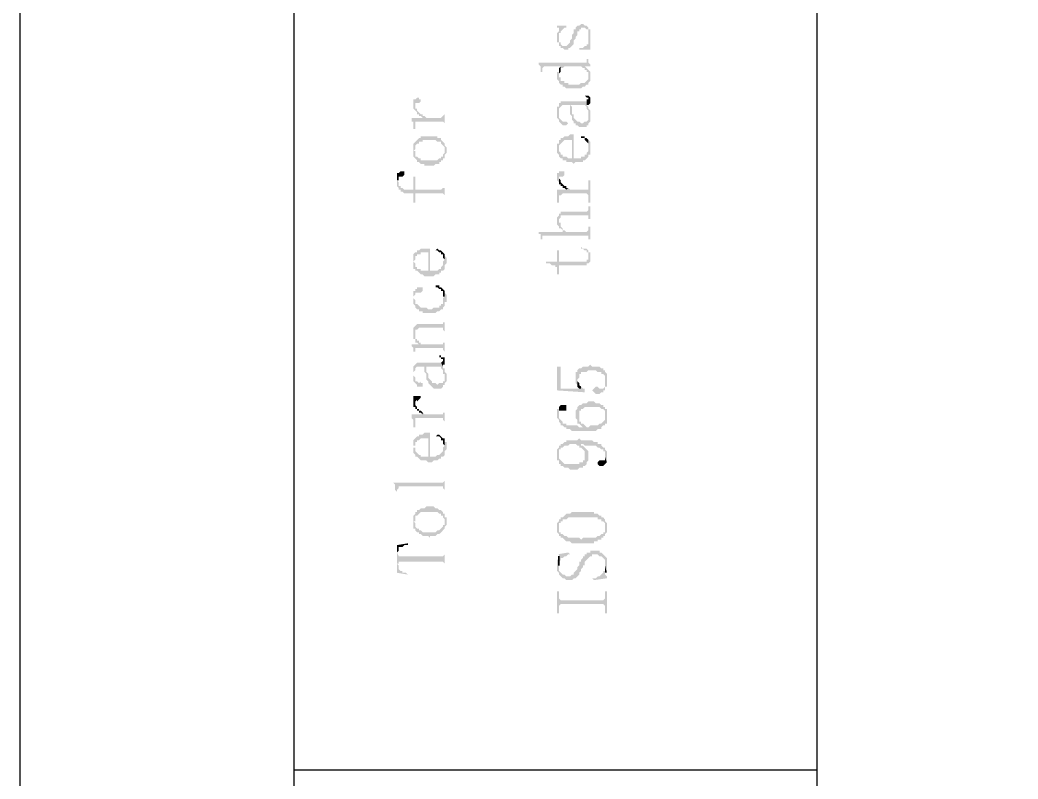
# Model space of a CAD drawing. Header units: millimetres. Extents: x 1336 to 2438, y 1230 to 1601.
# Drawn here: x 1577.69 to 1602.15, y 1428.69 to 1447.29 of the extents above; entities that cross this region are included whole.
import ezdxf

# ---------------------------------------------------------------- set-up
doc = ezdxf.new("R2010")
doc.units = ezdxf.units.MM

msp = doc.modelspace()

# ---------------------------------------------------------------- hatches: boundary and pattern name
at = {"transparency": 33554559}
for points in [[(1590.854, 1447.145), (1590.854, 1447.1), (1590.899, 1447.1), (1590.899, 1446.693), (1590.899, 1446.874), (1590.899, 1446.964), (1590.944, 1446.964), (1590.944, 1447.009), (1590.989, 1447.055), (1590.989, 1447.055), (1591.034, 1447.1), (1591.08, 1447.1), (1591.08, 1447.145)], [(1590.899, 1446.693), (1590.899, 1446.648), (1590.944, 1446.648), (1590.944, 1446.603), (1590.989, 1446.603), (1591.034, 1446.558), (1591.125, 1446.558), (1591.125, 1446.603), (1591.17, 1446.603), (1591.215, 1446.648), (1591.215, 1446.648), (1591.26, 1446.693), (1591.26, 1446.784), (1591.305, 1446.829), (1591.305, 1446.874), (1591.35, 1446.919), (1591.35, 1447.009), (1591.395, 1447.009), (1591.395, 1447.055), (1591.441, 1447.055), (1591.441, 1447.1), (1591.531, 1447.1), (1591.576, 1447.055), (1591.621, 1447.055), (1591.621, 1447.009), (1591.621, 1446.874), (1591.666, 1446.648), (1591.666, 1446.693), (1591.666, 1446.784), (1591.666, 1446.964), (1591.666, 1447.055), (1591.621, 1447.055), (1591.621, 1447.1), (1591.621, 1447.1), (1591.576, 1447.145), (1591.531, 1447.145), (1591.486, 1447.19), (1591.441, 1447.19), (1591.395, 1447.145), (1591.35, 1447.145), (1591.305, 1447.1), (1591.305, 1447.055), (1591.26, 1447.055), (1591.26, 1446.964), (1591.215, 1446.919), (1591.215, 1446.829), (1591.17, 1446.784), (1591.17, 1446.739), (1591.125, 1446.693), (1591.125, 1446.693), (1591.08, 1446.648), (1590.989, 1446.648), (1590.944, 1446.693), (1590.944, 1446.739), (1590.899, 1446.739), (1590.899, 1446.874)], [(1590.854, 1446.874), (1590.854, 1446.739), (1590.899, 1446.739), (1590.899, 1446.693), (1590.899, 1447.055), (1590.899, 1447.009), (1590.854, 1446.964)], [(1591.395, 1446.603), (1591.395, 1446.558), (1591.666, 1446.558), (1591.666, 1446.603), (1591.666, 1446.648), (1591.666, 1446.648), (1591.621, 1446.874), (1591.621, 1446.784), (1591.621, 1446.693), (1591.576, 1446.693), (1591.576, 1446.648), (1591.531, 1446.648), (1591.486, 1446.603), (1591.441, 1446.603)], [(1590.403, 1446.242), (1590.403, 1446.197), (1590.448, 1446.152), (1590.448, 1446.016), (1590.493, 1446.016), (1590.493, 1446.107), (1590.493, 1446.107), (1590.538, 1446.152), (1590.944, 1446.152), (1590.944, 1446.107), (1590.989, 1446.107), (1591.034, 1446.152), (1591.441, 1446.152), (1591.486, 1446.107), (1591.531, 1446.107), (1591.531, 1446.152), (1591.666, 1446.152), (1591.666, 1446.197), (1591.621, 1446.242), (1591.621, 1446.332), (1591.576, 1446.332), (1591.576, 1446.287), (1591.576, 1446.242), (1591.531, 1446.242)], [(1590.899, 1446.062), (1590.899, 1445.926), (1590.899, 1445.971), (1590.944, 1446.016), (1590.944, 1446.062), (1590.944, 1446.152), (1590.944, 1446.152), (1590.899, 1446.107)], [(1591.531, 1446.107), (1591.531, 1446.062), (1591.576, 1446.062), (1591.576, 1446.016), (1591.621, 1446.016), (1591.621, 1445.746), (1591.666, 1445.791), (1591.666, 1445.926), (1591.666, 1445.971), (1591.666, 1446.016), (1591.621, 1446.062), (1591.621, 1446.062), (1591.576, 1446.107), (1591.576, 1446.107), (1591.531, 1446.152)], [(1590.854, 1445.926), (1590.854, 1445.836), (1590.899, 1445.791), (1590.899, 1445.746), (1590.944, 1445.701), (1590.989, 1445.701), (1590.989, 1445.655), (1591.034, 1445.655), (1591.08, 1445.61), (1591.441, 1445.61), (1591.486, 1445.655), (1591.531, 1445.655), (1591.576, 1445.701), (1591.621, 1445.701), (1591.621, 1445.926), (1591.621, 1445.836), (1591.576, 1445.791), (1591.576, 1445.791), (1591.531, 1445.746), (1591.441, 1445.746), (1591.395, 1445.701), (1591.125, 1445.701), (1591.125, 1445.746), (1591.034, 1445.746), (1591.034, 1445.791), (1590.944, 1445.791), (1590.944, 1445.881), (1590.899, 1445.881), (1590.899, 1446.062), (1590.899, 1446.016), (1590.854, 1446.016), (1590.854, 1445.971)], [(1587.334, 1445.204), (1587.334, 1445.114), (1587.334, 1445.114), (1587.379, 1445.069), (1587.379, 1445.204), (1587.379, 1445.249), (1587.469, 1445.249), (1587.514, 1445.294), (1587.514, 1445.34), (1587.469, 1445.34), (1587.469, 1445.385), (1587.424, 1445.385), (1587.379, 1445.34), (1587.334, 1445.34), (1587.334, 1445.249)], [(1591.486, 1445.43), (1591.531, 1445.43), (1591.576, 1445.385), (1591.621, 1445.385), (1591.621, 1445.204), (1591.666, 1445.249), (1591.666, 1445.34), (1591.666, 1445.385), (1591.621, 1445.43), (1591.531, 1445.43)], [(1587.379, 1445.069), (1587.379, 1445.069), (1587.424, 1445.024), (1587.424, 1444.978), (1587.469, 1444.978), (1587.469, 1444.933), (1587.514, 1444.933), (1587.559, 1444.888), (1587.559, 1444.978), (1587.514, 1444.978), (1587.469, 1445.024), (1587.469, 1445.024), (1587.424, 1445.069), (1587.424, 1445.114), (1587.379, 1445.114), (1587.379, 1445.204)], [(1590.854, 1445.024), (1590.854, 1444.978), (1590.854, 1444.888), (1590.899, 1444.843), (1590.899, 1444.798), (1590.899, 1445.024), (1590.899, 1445.114), (1590.944, 1445.159), (1590.944, 1445.159), (1590.989, 1445.204), (1591.17, 1445.204), (1591.17, 1444.978), (1591.17, 1445.204), (1591.531, 1445.204), (1591.576, 1445.159), (1591.576, 1445.114), (1591.576, 1445.114), (1591.621, 1445.069), (1591.621, 1445.024), (1591.621, 1444.933), (1591.621, 1445.114), (1591.621, 1445.159), (1591.576, 1445.204), (1591.576, 1445.294), (1590.944, 1445.294), (1590.944, 1445.249), (1590.899, 1445.249), (1590.899, 1445.159), (1590.854, 1445.159), (1590.854, 1445.069)], [(1591.17, 1444.978), (1591.215, 1444.933), (1591.215, 1444.843), (1591.215, 1444.843), (1591.26, 1444.798), (1591.26, 1444.753), (1591.305, 1444.753), (1591.305, 1444.708), (1591.35, 1444.708), (1591.395, 1444.663), (1591.576, 1444.663), (1591.576, 1444.708), (1591.621, 1444.708), (1591.621, 1444.753), (1591.666, 1444.798), (1591.666, 1444.933), (1591.666, 1445.024), (1591.666, 1445.069), (1591.666, 1445.069), (1591.621, 1445.114), (1591.621, 1444.843), (1591.621, 1444.843), (1591.576, 1444.798), (1591.531, 1444.798), (1591.486, 1444.753), (1591.441, 1444.753), (1591.395, 1444.798), (1591.35, 1444.798), (1591.305, 1444.843), (1591.305, 1444.843), (1591.26, 1444.888), (1591.26, 1444.978), (1591.215, 1444.978), (1591.215, 1445.159), (1591.17, 1445.204)], [(1591.576, 1445.294), (1591.576, 1445.204), (1591.621, 1445.204), (1591.621, 1445.34), (1591.576, 1445.34)], [(1587.288, 1444.888), (1587.288, 1444.798), (1587.334, 1444.798), (1587.334, 1444.708), (1587.334, 1444.617), (1587.379, 1444.617), (1587.379, 1444.753), (1587.379, 1444.798), (1588.056, 1444.798), (1588.101, 1444.753), (1588.101, 1444.617), (1588.101, 1445.114), (1588.101, 1444.978), (1588.101, 1444.978), (1588.056, 1444.933), (1588.056, 1444.933), (1588.011, 1444.888), (1587.65, 1444.888), (1587.604, 1444.933), (1587.559, 1444.933), (1587.559, 1444.888)], [(1590.899, 1444.798), (1590.899, 1444.798), (1590.944, 1444.753), (1590.944, 1444.753), (1590.989, 1444.708), (1591.08, 1444.708), (1591.125, 1444.753), (1591.08, 1444.798), (1590.989, 1444.798), (1590.944, 1444.843), (1590.944, 1444.843), (1590.899, 1444.888), (1590.899, 1445.024)], [(1587.334, 1444.256), (1587.334, 1444.076), (1587.334, 1444.076), (1587.379, 1444.121), (1587.379, 1444.166), (1587.379, 1444.211), (1587.424, 1444.256), (1587.469, 1444.256), (1587.469, 1444.301), (1587.559, 1444.301), (1587.559, 1444.347), (1587.875, 1444.347), (1587.92, 1444.301), (1588.011, 1444.301), (1588.011, 1444.256), (1588.011, 1444.256), (1588.056, 1444.211), (1588.056, 1444.211), (1588.101, 1444.166), (1588.101, 1443.895), (1588.101, 1443.986), (1588.146, 1444.031), (1588.146, 1444.121), (1588.146, 1444.166), (1588.101, 1444.211), (1588.101, 1444.256), (1588.101, 1444.256), (1588.056, 1444.301), (1588.056, 1444.301), (1588.011, 1444.347), (1588.011, 1444.392), (1587.92, 1444.392), (1587.92, 1444.437), (1587.514, 1444.437), (1587.514, 1444.392), (1587.469, 1444.392), (1587.424, 1444.347), (1587.424, 1444.347), (1587.379, 1444.301), (1587.379, 1444.301)], [(1590.899, 1444.256), (1590.899, 1444.166), (1590.899, 1444.211), (1590.899, 1444.211), (1590.944, 1444.256), (1590.944, 1444.256), (1590.989, 1444.301), (1590.989, 1444.301), (1591.034, 1444.347), (1591.215, 1444.347), (1591.215, 1443.805), (1591.26, 1443.76), (1591.26, 1443.76), (1591.305, 1443.805), (1591.486, 1443.805), (1591.486, 1443.85), (1591.531, 1443.85), (1591.576, 1443.895), (1591.576, 1443.895), (1591.621, 1443.94), (1591.621, 1443.986), (1591.666, 1443.986), (1591.666, 1444.166), (1591.666, 1444.256), (1591.666, 1444.301), (1591.621, 1444.347), (1591.621, 1444.166), (1591.621, 1444.076), (1591.621, 1444.076), (1591.576, 1444.031), (1591.576, 1443.986), (1591.531, 1443.986), (1591.531, 1443.94), (1591.441, 1443.94), (1591.441, 1443.895), (1591.26, 1443.895), (1591.26, 1444.482), (1591.17, 1444.482), (1591.125, 1444.437), (1591.034, 1444.437), (1590.989, 1444.392), (1590.944, 1444.392), (1590.944, 1444.347), (1590.899, 1444.347), (1590.899, 1444.301)], [(1591.441, 1444.437), (1591.441, 1444.392), (1591.531, 1444.392), (1591.531, 1444.347), (1591.576, 1444.301), (1591.576, 1444.301), (1591.621, 1444.256), (1591.621, 1444.166), (1591.621, 1444.347), (1591.621, 1444.347), (1591.576, 1444.392), (1591.531, 1444.392), (1591.531, 1444.437)], [(1587.334, 1444.076), (1587.334, 1443.94), (1587.334, 1443.94), (1587.379, 1443.895), (1587.379, 1443.895), (1587.424, 1443.85), (1587.424, 1443.805), (1587.469, 1443.805), (1587.514, 1443.76), (1587.604, 1443.76), (1587.604, 1443.715), (1587.83, 1443.715), (1587.875, 1443.76), (1587.965, 1443.76), (1587.965, 1443.805), (1588.011, 1443.805), (1588.011, 1443.85), (1588.056, 1443.85), (1588.056, 1443.895), (1588.101, 1443.895), (1588.101, 1444.076), (1588.101, 1444.031), (1588.056, 1443.986), (1588.056, 1443.94), (1588.011, 1443.94), (1588.011, 1443.895), (1587.965, 1443.895), (1587.92, 1443.85), (1587.514, 1443.85), (1587.514, 1443.895), (1587.469, 1443.895), (1587.424, 1443.94), (1587.379, 1443.94), (1587.379, 1444.076), (1587.334, 1444.076), (1587.334, 1444.256), (1587.334, 1444.211), (1587.334, 1444.121)], [(1590.854, 1444.121), (1590.854, 1444.031), (1590.899, 1443.986), (1590.899, 1443.94), (1590.944, 1443.895), (1590.989, 1443.895), (1590.989, 1443.85), (1591.08, 1443.85), (1591.08, 1443.805), (1591.215, 1443.805), (1591.215, 1443.895), (1591.125, 1443.895), (1591.08, 1443.94), (1590.989, 1443.94), (1590.989, 1443.986), (1590.944, 1443.986), (1590.944, 1444.031), (1590.944, 1444.031), (1590.899, 1444.076), (1590.899, 1444.256), (1590.854, 1444.256), (1590.854, 1444.166)], [(1586.927, 1443.534), (1586.927, 1443.354), (1586.973, 1443.354), (1586.973, 1443.444), (1587.063, 1443.444), (1587.108, 1443.489), (1587.108, 1443.579), (1587.018, 1443.579), (1586.973, 1443.534)], [(1586.927, 1443.354), (1586.927, 1443.218), (1586.927, 1443.218), (1586.973, 1443.173), (1586.973, 1443.128), (1587.018, 1443.128), (1587.018, 1443.083), (1587.063, 1443.083), (1587.108, 1443.038), (1587.334, 1443.038), (1587.334, 1442.812), (1587.379, 1442.812), (1587.379, 1443.038), (1588.056, 1443.038), (1588.101, 1442.993), (1588.101, 1442.857), (1588.101, 1443.399), (1588.101, 1443.173), (1588.056, 1443.173), (1588.011, 1443.128), (1587.379, 1443.128), (1587.379, 1443.444), (1587.334, 1443.444), (1587.334, 1443.128), (1587.108, 1443.128), (1587.063, 1443.173), (1587.018, 1443.173), (1587.018, 1443.218), (1586.973, 1443.218), (1586.973, 1443.309), (1586.927, 1443.354), (1586.927, 1443.534), (1586.927, 1443.444), (1586.927, 1443.399)], [(1590.854, 1443.444), (1590.854, 1443.354), (1590.854, 1443.354), (1590.899, 1443.309), (1590.899, 1443.263), (1590.899, 1443.444), (1590.989, 1443.444), (1591.034, 1443.489), (1591.034, 1443.534), (1591.034, 1443.579), (1590.899, 1443.579), (1590.899, 1443.534), (1590.854, 1443.534), (1590.854, 1443.489)], [(1590.854, 1443.128), (1590.854, 1443.083), (1590.854, 1442.993), (1590.854, 1442.812), (1590.899, 1442.812), (1590.899, 1442.993), (1590.944, 1442.993), (1590.989, 1443.038), (1591.576, 1443.038), (1591.621, 1442.993), (1591.621, 1442.812), (1591.666, 1442.812), (1591.666, 1443.354), (1591.621, 1443.354), (1591.621, 1443.173), (1591.621, 1443.128), (1591.17, 1443.128), (1591.125, 1443.173), (1591.08, 1443.128)], [(1590.899, 1443.263), (1590.944, 1443.263), (1590.944, 1443.218), (1590.989, 1443.218), (1590.989, 1443.173), (1591.034, 1443.173), (1591.08, 1443.128), (1591.08, 1443.128), (1591.125, 1443.173), (1591.08, 1443.173), (1591.08, 1443.218), (1591.034, 1443.218), (1590.989, 1443.263), (1590.989, 1443.263), (1590.944, 1443.309), (1590.944, 1443.354), (1590.899, 1443.399), (1590.899, 1443.399)], [(1590.899, 1442.541), (1590.899, 1442.361), (1590.899, 1442.406), (1590.944, 1442.451), (1590.944, 1442.496), (1591.621, 1442.496), (1591.621, 1442.406), (1591.666, 1442.406), (1591.666, 1442.722), (1591.621, 1442.722), (1591.621, 1442.632), (1591.621, 1442.632), (1591.576, 1442.586), (1590.944, 1442.586), (1590.944, 1442.541)], [(1590.854, 1442.361), (1590.854, 1442.271), (1590.899, 1442.225), (1590.899, 1442.18), (1590.944, 1442.18), (1590.989, 1442.135), (1590.989, 1442.09), (1590.989, 1442.18), (1590.944, 1442.225), (1590.944, 1442.316), (1590.899, 1442.316), (1590.899, 1442.541), (1590.899, 1442.496), (1590.854, 1442.451), (1590.854, 1442.406)], [(1590.403, 1442.09), (1590.403, 1442.045), (1590.448, 1442.045), (1590.448, 1442), (1590.448, 1441.909), (1590.493, 1441.909), (1590.493, 1441.955), (1590.493, 1442), (1591.621, 1442), (1591.621, 1441.909), (1591.666, 1441.909), (1591.666, 1442.225), (1591.621, 1442.225), (1591.621, 1442.135), (1591.621, 1442.135), (1591.576, 1442.09), (1591.08, 1442.09), (1591.034, 1442.135), (1590.989, 1442.135), (1590.989, 1442.09)], [(1591.441, 1441.684), (1591.486, 1441.684), (1591.531, 1441.639), (1591.576, 1441.639), (1591.576, 1441.594), (1591.621, 1441.594), (1591.621, 1441.323), (1591.666, 1441.368), (1591.666, 1441.458), (1591.666, 1441.503), (1591.666, 1441.594), (1591.621, 1441.594), (1591.621, 1441.639), (1591.621, 1441.639), (1591.576, 1441.684), (1591.486, 1441.684), (1591.441, 1441.729)], [(1587.334, 1441.503), (1587.334, 1441.368), (1587.334, 1441.368), (1587.379, 1441.413), (1587.379, 1441.503), (1587.424, 1441.503), (1587.424, 1441.548), (1587.514, 1441.548), (1587.514, 1441.594), (1587.695, 1441.594), (1587.695, 1441.007), (1587.83, 1441.007), (1587.875, 1441.052), (1587.965, 1441.052), (1587.965, 1441.097), (1588.011, 1441.097), (1588.011, 1441.142), (1588.056, 1441.142), (1588.101, 1441.187), (1588.101, 1441.232), (1588.101, 1441.278), (1588.146, 1441.323), (1588.146, 1441.368), (1588.146, 1441.458), (1588.146, 1441.458), (1588.101, 1441.503), (1588.101, 1441.548), (1588.101, 1441.413), (1588.101, 1441.413), (1588.056, 1441.368), (1588.056, 1441.278), (1588.056, 1441.278), (1588.011, 1441.232), (1588.011, 1441.187), (1587.965, 1441.187), (1587.92, 1441.142), (1587.74, 1441.142), (1587.74, 1441.684), (1587.514, 1441.684), (1587.469, 1441.639), (1587.424, 1441.639), (1587.424, 1441.594), (1587.379, 1441.594), (1587.334, 1441.548)], [(1587.334, 1441.368), (1587.334, 1441.323), (1587.334, 1441.187), (1587.379, 1441.187), (1587.379, 1441.142), (1587.424, 1441.142), (1587.469, 1441.097), (1587.469, 1441.097), (1587.514, 1441.052), (1587.559, 1441.052), (1587.604, 1441.007), (1587.695, 1441.007), (1587.695, 1441.142), (1587.514, 1441.142), (1587.514, 1441.187), (1587.424, 1441.187), (1587.424, 1441.232), (1587.379, 1441.232), (1587.379, 1441.323), (1587.379, 1441.323), (1587.334, 1441.368), (1587.334, 1441.503), (1587.334, 1441.458), (1587.334, 1441.413)], [(1587.875, 1441.639), (1587.92, 1441.639), (1587.965, 1441.594), (1588.011, 1441.594), (1588.011, 1441.548), (1588.056, 1441.548), (1588.056, 1441.458), (1588.056, 1441.458), (1588.101, 1441.413), (1588.101, 1441.548), (1588.056, 1441.594), (1588.011, 1441.639), (1587.965, 1441.639), (1587.92, 1441.684), (1587.92, 1441.684)], [(1590.583, 1441.368), (1590.583, 1441.323), (1590.673, 1441.323), (1590.718, 1441.278), (1590.809, 1441.278), (1590.809, 1441.232), (1590.854, 1441.232), (1590.854, 1441.052), (1590.899, 1441.052), (1590.899, 1441.278), (1591.576, 1441.278), (1591.576, 1441.323), (1591.621, 1441.323), (1591.621, 1441.503), (1591.621, 1441.413), (1591.576, 1441.413), (1591.576, 1441.368), (1590.899, 1441.368), (1590.899, 1441.639), (1590.854, 1441.639), (1590.854, 1441.368)], [(1587.334, 1440.465), (1587.334, 1440.33), (1587.334, 1440.51), (1587.379, 1440.556), (1587.379, 1440.601), (1587.514, 1440.601), (1587.559, 1440.646), (1587.559, 1440.691), (1587.559, 1440.736), (1587.424, 1440.736), (1587.424, 1440.691), (1587.379, 1440.691), (1587.379, 1440.646), (1587.334, 1440.646), (1587.334, 1440.51)], [(1587.875, 1440.736), (1587.92, 1440.736), (1587.965, 1440.691), (1588.011, 1440.691), (1588.011, 1440.646), (1588.056, 1440.646), (1588.056, 1440.51), (1588.101, 1440.51), (1588.101, 1440.646), (1588.056, 1440.691), (1588.056, 1440.691), (1588.011, 1440.736), (1587.965, 1440.736), (1587.965, 1440.781), (1587.875, 1440.781)], [(1587.334, 1440.33), (1587.379, 1440.285), (1587.379, 1440.24), (1587.379, 1440.24), (1587.424, 1440.194), (1587.469, 1440.194), (1587.469, 1440.149), (1587.559, 1440.149), (1587.559, 1440.104), (1587.875, 1440.104), (1587.92, 1440.149), (1587.965, 1440.149), (1588.011, 1440.194), (1588.056, 1440.194), (1588.056, 1440.24), (1588.101, 1440.285), (1588.101, 1440.375), (1588.146, 1440.375), (1588.146, 1440.51), (1588.146, 1440.556), (1588.101, 1440.601), (1588.101, 1440.646), (1588.101, 1440.51), (1588.101, 1440.51), (1588.056, 1440.465), (1588.056, 1440.33), (1588.011, 1440.33), (1588.011, 1440.285), (1587.965, 1440.285), (1587.965, 1440.24), (1587.83, 1440.24), (1587.785, 1440.194), (1587.695, 1440.194), (1587.65, 1440.24), (1587.514, 1440.24), (1587.469, 1440.285), (1587.469, 1440.285), (1587.424, 1440.33), (1587.379, 1440.33), (1587.379, 1440.42), (1587.379, 1440.42), (1587.334, 1440.465)], [(1587.334, 1439.608), (1587.334, 1439.517), (1587.334, 1439.472), (1587.379, 1439.472), (1587.379, 1439.382), (1587.424, 1439.382), (1587.469, 1439.337), (1587.469, 1439.427), (1587.424, 1439.427), (1587.424, 1439.472), (1587.379, 1439.472), (1587.379, 1439.788), (1587.334, 1439.743), (1587.334, 1439.698), (1587.334, 1439.653)], [(1587.379, 1439.788), (1587.379, 1439.608), (1587.379, 1439.698), (1587.424, 1439.698), (1587.469, 1439.743), (1588.056, 1439.743), (1588.056, 1439.698), (1588.101, 1439.653), (1588.101, 1439.924), (1588.101, 1439.879), (1588.056, 1439.879), (1588.056, 1439.833), (1587.424, 1439.833), (1587.379, 1439.788)], [(1587.288, 1439.337), (1587.288, 1439.292), (1587.334, 1439.247), (1587.334, 1439.156), (1587.379, 1439.156), (1587.379, 1439.247), (1588.056, 1439.247), (1588.056, 1439.202), (1588.101, 1439.156), (1588.101, 1439.427), (1588.101, 1439.382), (1588.056, 1439.382), (1588.056, 1439.337), (1587.514, 1439.337), (1587.514, 1439.382), (1587.469, 1439.382), (1587.469, 1439.337)], [(1587.965, 1439.066), (1587.965, 1439.021), (1588.011, 1439.021), (1588.011, 1438.976), (1588.056, 1438.976), (1588.056, 1438.84), (1588.101, 1438.84), (1588.101, 1438.976), (1588.101, 1439.021), (1588.011, 1439.021), (1588.011, 1439.066)], [(1587.334, 1438.615), (1587.334, 1438.57), (1587.334, 1438.434), (1587.334, 1438.66), (1587.379, 1438.705), (1587.379, 1438.75), (1587.379, 1438.75), (1587.424, 1438.795), (1587.604, 1438.795), (1587.604, 1438.66), (1587.65, 1438.615), (1587.65, 1438.57), (1587.65, 1438.795), (1588.011, 1438.795), (1588.011, 1438.75), (1588.056, 1438.705), (1588.056, 1438.615), (1588.101, 1438.615), (1588.101, 1438.525), (1588.101, 1438.75), (1588.056, 1438.75), (1588.056, 1438.795), (1588.011, 1438.886), (1587.424, 1438.886), (1587.379, 1438.84), (1587.379, 1438.84), (1587.334, 1438.795), (1587.334, 1438.75), (1587.334, 1438.66)], [(1587.65, 1438.57), (1587.65, 1438.479), (1587.695, 1438.434), (1587.695, 1438.389), (1587.695, 1438.389), (1587.74, 1438.344), (1587.74, 1438.344), (1587.785, 1438.299), (1587.785, 1438.299), (1587.83, 1438.254), (1588.011, 1438.254), (1588.056, 1438.299), (1588.056, 1438.344), (1588.101, 1438.344), (1588.101, 1438.389), (1588.101, 1438.389), (1588.146, 1438.434), (1588.146, 1438.525), (1588.146, 1438.615), (1588.101, 1438.66), (1588.101, 1438.705), (1588.101, 1438.434), (1588.056, 1438.434), (1588.056, 1438.389), (1587.965, 1438.389), (1587.92, 1438.344), (1587.875, 1438.389), (1587.785, 1438.389), (1587.785, 1438.434), (1587.74, 1438.479), (1587.74, 1438.479), (1587.695, 1438.525), (1587.695, 1438.57), (1587.695, 1438.615), (1587.65, 1438.66), (1587.65, 1438.795)], [(1588.011, 1438.886), (1588.056, 1438.795), (1588.056, 1438.931), (1588.056, 1438.931)], [(1590.854, 1438.795), (1590.854, 1438.209), (1591.531, 1438.163), (1591.531, 1438.254), (1591.486, 1438.254), (1591.441, 1438.299), (1591.441, 1438.254), (1590.944, 1438.254), (1590.944, 1438.795)], [(1591.305, 1438.525), (1591.305, 1438.389), (1591.305, 1438.389), (1591.35, 1438.344), (1591.35, 1438.299), (1591.35, 1438.479), (1591.35, 1438.479), (1591.395, 1438.525), (1591.395, 1438.615), (1591.441, 1438.615), (1591.441, 1438.66), (1591.576, 1438.66), (1591.621, 1438.705), (1591.802, 1438.705), (1591.847, 1438.66), (1591.937, 1438.66), (1591.937, 1438.615), (1591.982, 1438.615), (1592.027, 1438.57), (1592.027, 1438.299), (1592.072, 1438.299), (1592.072, 1438.434), (1592.072, 1438.615), (1592.072, 1438.615), (1592.027, 1438.66), (1592.027, 1438.705), (1591.982, 1438.705), (1591.982, 1438.75), (1591.937, 1438.75), (1591.892, 1438.795), (1591.711, 1438.795), (1591.666, 1438.84), (1591.666, 1438.84), (1591.621, 1438.795), (1591.486, 1438.795), (1591.441, 1438.75), (1591.395, 1438.75), (1591.35, 1438.705), (1591.35, 1438.66), (1591.305, 1438.66), (1591.305, 1438.57), (1591.305, 1438.57)], [(1587.334, 1438.434), (1587.379, 1438.389), (1587.379, 1438.389), (1587.424, 1438.344), (1587.424, 1438.299), (1587.559, 1438.299), (1587.559, 1438.389), (1587.514, 1438.389), (1587.514, 1438.434), (1587.469, 1438.389), (1587.469, 1438.389), (1587.424, 1438.434), (1587.379, 1438.434), (1587.379, 1438.479), (1587.379, 1438.525), (1587.334, 1438.57), (1587.334, 1438.615)], [(1591.35, 1438.299), (1591.35, 1438.299), (1591.395, 1438.254), (1591.441, 1438.254), (1591.441, 1438.299), (1591.441, 1438.299), (1591.395, 1438.344), (1591.395, 1438.389), (1591.395, 1438.389), (1591.35, 1438.434), (1591.35, 1438.479)], [(1591.711, 1438.209), (1591.711, 1438.209), (1591.757, 1438.163), (1591.757, 1438.163), (1591.802, 1438.118), (1591.892, 1438.118), (1591.937, 1438.163), (1591.982, 1438.163), (1591.982, 1438.209), (1592.027, 1438.209), (1592.027, 1438.434), (1592.027, 1438.299), (1592.027, 1438.299), (1591.982, 1438.254), (1591.892, 1438.254), (1591.847, 1438.299), (1591.802, 1438.299), (1591.757, 1438.254), (1591.757, 1438.254)], [(1587.334, 1437.938), (1587.334, 1437.802), (1587.379, 1437.802), (1587.379, 1437.938), (1587.379, 1437.938), (1587.424, 1437.983), (1587.424, 1437.938), (1587.469, 1437.983), (1587.469, 1437.983), (1587.514, 1438.028), (1587.514, 1438.073), (1587.334, 1438.073), (1587.334, 1437.983)], [(1587.288, 1437.622), (1587.288, 1437.532), (1587.334, 1437.487), (1587.334, 1437.396), (1587.334, 1437.306), (1587.379, 1437.306), (1587.379, 1437.532), (1588.056, 1437.532), (1588.056, 1437.487), (1588.101, 1437.441), (1588.101, 1437.306), (1588.101, 1437.848), (1588.101, 1437.667), (1588.056, 1437.667), (1588.056, 1437.622), (1587.604, 1437.622), (1587.559, 1437.667), (1587.559, 1437.622)], [(1587.379, 1437.802), (1587.379, 1437.757), (1587.424, 1437.757), (1587.424, 1437.712), (1587.469, 1437.712), (1587.469, 1437.667), (1587.514, 1437.667), (1587.559, 1437.622), (1587.559, 1437.667), (1587.559, 1437.667), (1587.514, 1437.712), (1587.469, 1437.712), (1587.469, 1437.757), (1587.424, 1437.757), (1587.424, 1437.802), (1587.424, 1437.802), (1587.379, 1437.848), (1587.379, 1437.893), (1587.379, 1437.893)], [(1590.899, 1437.757), (1590.899, 1437.622), (1590.899, 1437.712), (1591.08, 1437.712), (1591.08, 1437.802), (1591.08, 1437.848), (1590.944, 1437.848), (1590.899, 1437.802)], [(1591.305, 1437.622), (1591.305, 1437.532), (1591.305, 1437.532), (1591.35, 1437.487), (1591.35, 1437.441), (1591.35, 1437.396), (1591.395, 1437.622), (1591.395, 1437.712), (1591.441, 1437.712), (1591.441, 1437.757), (1591.486, 1437.757), (1591.531, 1437.802), (1591.892, 1437.802), (1591.937, 1437.757), (1591.982, 1437.757), (1592.027, 1437.712), (1592.027, 1437.577), (1592.072, 1437.396), (1592.072, 1437.487), (1592.072, 1437.622), (1592.072, 1437.757), (1592.027, 1437.757), (1592.027, 1437.802), (1591.982, 1437.802), (1591.982, 1437.848), (1591.937, 1437.848), (1591.892, 1437.893), (1591.802, 1437.893), (1591.757, 1437.938), (1591.621, 1437.938), (1591.576, 1437.893), (1591.486, 1437.893), (1591.441, 1437.848), (1591.395, 1437.848), (1591.35, 1437.802), (1591.35, 1437.757), (1591.35, 1437.757), (1591.305, 1437.712)], [(1590.854, 1437.622), (1590.854, 1437.532), (1590.854, 1437.532), (1590.899, 1437.487), (1590.899, 1437.441), (1590.899, 1437.441), (1590.944, 1437.396), (1590.944, 1437.351), (1590.989, 1437.351), (1591.034, 1437.306), (1591.08, 1437.306), (1591.08, 1437.261), (1591.17, 1437.261), (1591.215, 1437.216), (1591.802, 1437.216), (1591.847, 1437.261), (1591.937, 1437.261), (1591.937, 1437.306), (1591.937, 1437.306), (1591.982, 1437.351), (1592.027, 1437.351), (1592.027, 1437.396), (1592.072, 1437.396), (1592.027, 1437.577), (1592.027, 1437.487), (1592.027, 1437.487), (1591.982, 1437.441), (1591.982, 1437.441), (1591.937, 1437.396), (1591.892, 1437.396), (1591.847, 1437.351), (1591.666, 1437.351), (1591.621, 1437.306), (1591.576, 1437.306), (1591.531, 1437.351), (1591.531, 1437.351), (1591.486, 1437.306), (1591.395, 1437.306), (1591.35, 1437.351), (1591.08, 1437.351), (1591.08, 1437.396), (1590.989, 1437.396), (1590.989, 1437.441), (1590.944, 1437.487), (1590.944, 1437.487), (1590.899, 1437.532), (1590.899, 1437.577), (1590.899, 1437.757), (1590.854, 1437.757), (1590.854, 1437.667)], [(1591.35, 1437.396), (1591.395, 1437.396), (1591.441, 1437.351), (1591.441, 1437.351), (1591.486, 1437.306), (1591.531, 1437.351), (1591.486, 1437.396), (1591.441, 1437.396), (1591.441, 1437.441), (1591.395, 1437.441), (1591.395, 1437.487), (1591.395, 1437.622)], [(1587.334, 1436.945), (1587.334, 1436.81), (1587.334, 1436.855), (1587.379, 1436.855), (1587.379, 1436.945), (1587.424, 1436.945), (1587.424, 1436.99), (1587.469, 1436.99), (1587.514, 1437.035), (1587.695, 1437.035), (1587.695, 1436.448), (1587.785, 1436.448), (1587.83, 1436.494), (1587.92, 1436.494), (1587.965, 1436.539), (1588.011, 1436.539), (1588.011, 1436.584), (1588.056, 1436.584), (1588.101, 1436.629), (1588.101, 1436.674), (1588.101, 1436.719), (1588.146, 1436.764), (1588.146, 1436.855), (1588.146, 1436.945), (1588.101, 1436.945), (1588.101, 1437.035), (1588.101, 1436.855), (1588.101, 1436.855), (1588.056, 1436.81), (1588.056, 1436.719), (1588.056, 1436.719), (1588.011, 1436.674), (1588.011, 1436.674), (1587.965, 1436.629), (1587.92, 1436.629), (1587.875, 1436.584), (1587.74, 1436.584), (1587.74, 1437.171), (1587.604, 1437.171), (1587.559, 1437.125), (1587.469, 1437.125), (1587.469, 1437.08), (1587.424, 1437.08), (1587.379, 1437.035), (1587.379, 1437.035), (1587.334, 1436.99)], [(1587.875, 1437.08), (1587.965, 1437.08), (1588.011, 1437.035), (1588.011, 1436.99), (1588.056, 1436.99), (1588.056, 1436.945), (1588.056, 1436.9), (1588.101, 1436.855), (1588.101, 1437.035), (1588.056, 1437.035), (1588.011, 1437.08), (1588.011, 1437.08), (1587.965, 1437.125), (1587.92, 1437.125)], [(1587.334, 1436.81), (1587.334, 1436.674), (1587.334, 1436.674), (1587.379, 1436.629), (1587.379, 1436.584), (1587.424, 1436.584), (1587.469, 1436.539), (1587.469, 1436.539), (1587.514, 1436.494), (1587.65, 1436.494), (1587.695, 1436.448), (1587.695, 1436.584), (1587.514, 1436.584), (1587.514, 1436.629), (1587.469, 1436.629), (1587.424, 1436.674), (1587.424, 1436.674), (1587.379, 1436.719), (1587.379, 1436.81), (1587.334, 1436.81), (1587.334, 1436.945), (1587.334, 1436.855)], [(1590.899, 1436.81), (1590.899, 1436.629), (1590.899, 1436.674), (1590.899, 1436.764), (1590.944, 1436.764), (1590.944, 1436.81), (1590.989, 1436.81), (1591.034, 1436.855), (1591.125, 1436.855), (1591.17, 1436.9), (1591.305, 1436.9), (1591.35, 1436.855), (1591.395, 1436.855), (1591.395, 1436.81), (1591.441, 1436.9), (1591.486, 1436.9), (1591.531, 1436.855), (1591.802, 1436.855), (1591.847, 1436.81), (1591.892, 1436.81), (1591.937, 1436.764), (1591.982, 1436.764), (1591.982, 1436.719), (1592.027, 1436.719), (1592.027, 1436.584), (1592.027, 1436.584), (1592.072, 1436.448), (1592.072, 1436.584), (1592.072, 1436.674), (1592.072, 1436.719), (1592.027, 1436.764), (1592.027, 1436.81), (1591.982, 1436.81), (1591.937, 1436.855), (1591.937, 1436.9), (1591.847, 1436.9), (1591.847, 1436.945), (1591.757, 1436.945), (1591.711, 1436.99), (1591.441, 1436.99), (1591.395, 1437.035), (1591.35, 1436.99), (1591.08, 1436.99), (1591.08, 1436.945), (1591.034, 1436.945), (1590.989, 1436.9), (1590.944, 1436.9), (1590.944, 1436.855), (1590.899, 1436.855)], [(1591.395, 1436.81), (1591.441, 1436.81), (1591.486, 1436.764), (1591.531, 1436.719), (1591.531, 1436.629), (1591.531, 1436.629), (1591.576, 1436.403), (1591.576, 1436.448), (1591.576, 1436.448), (1591.621, 1436.494), (1591.621, 1436.539), (1591.621, 1436.629), (1591.621, 1436.719), (1591.576, 1436.764), (1591.576, 1436.764), (1591.531, 1436.81), (1591.531, 1436.81), (1591.486, 1436.855), (1591.441, 1436.855), (1591.441, 1436.9)], [(1590.854, 1436.629), (1590.854, 1436.494), (1590.899, 1436.494), (1590.899, 1436.403), (1590.944, 1436.403), (1590.944, 1436.358), (1590.989, 1436.358), (1591.034, 1436.313), (1591.125, 1436.313), (1591.17, 1436.268), (1591.35, 1436.268), (1591.395, 1436.313), (1591.486, 1436.313), (1591.486, 1436.358), (1591.531, 1436.358), (1591.576, 1436.403), (1591.531, 1436.629), (1591.531, 1436.584), (1591.531, 1436.494), (1591.486, 1436.494), (1591.486, 1436.448), (1591.395, 1436.448), (1591.395, 1436.403), (1591.034, 1436.403), (1590.989, 1436.448), (1590.989, 1436.448), (1590.944, 1436.494), (1590.944, 1436.494), (1590.899, 1436.539), (1590.899, 1436.81), (1590.854, 1436.764), (1590.854, 1436.674)], [(1591.847, 1436.403), (1591.847, 1436.403), (1591.892, 1436.358), (1591.982, 1436.358), (1592.027, 1436.403), (1592.027, 1436.403), (1592.072, 1436.448), (1592.027, 1436.584), (1592.027, 1436.494), (1591.892, 1436.494), (1591.847, 1436.448)], [(1586.837, 1435.952), (1586.837, 1435.952), (1586.882, 1435.907), (1586.882, 1435.817), (1586.882, 1435.771), (1586.927, 1435.726), (1586.927, 1435.636), (1586.927, 1435.771), (1586.973, 1435.817), (1586.973, 1435.862), (1588.056, 1435.862), (1588.056, 1435.817), (1588.056, 1435.817), (1588.101, 1435.771), (1588.101, 1435.636), (1588.101, 1436.178), (1588.101, 1435.997), (1588.101, 1435.997), (1588.056, 1435.952), (1588.011, 1435.952)], [(1587.334, 1435.14), (1587.334, 1435.004), (1587.379, 1435.004), (1587.379, 1435.14), (1587.424, 1435.14), (1587.469, 1435.185), (1587.469, 1435.185), (1587.514, 1435.23), (1587.92, 1435.23), (1587.965, 1435.185), (1588.011, 1435.185), (1588.011, 1435.14), (1588.056, 1435.14), (1588.056, 1435.095), (1588.101, 1435.049), (1588.101, 1435.004), (1588.101, 1434.824), (1588.101, 1434.869), (1588.101, 1434.869), (1588.146, 1434.914), (1588.146, 1435.004), (1588.146, 1435.095), (1588.101, 1435.095), (1588.101, 1435.185), (1588.056, 1435.185), (1588.056, 1435.23), (1588.011, 1435.275), (1587.965, 1435.275), (1587.92, 1435.32), (1587.875, 1435.32), (1587.83, 1435.365), (1587.65, 1435.365), (1587.604, 1435.32), (1587.514, 1435.32), (1587.469, 1435.275), (1587.424, 1435.275), (1587.424, 1435.23), (1587.379, 1435.23), (1587.379, 1435.185)], [(1587.334, 1435.004), (1587.334, 1434.914), (1587.334, 1434.824), (1587.379, 1434.824), (1587.379, 1434.779), (1587.424, 1434.733), (1587.469, 1434.733), (1587.469, 1434.688), (1587.514, 1434.688), (1587.559, 1434.643), (1587.695, 1434.643), (1587.74, 1434.598), (1587.74, 1434.643), (1587.875, 1434.643), (1587.92, 1434.688), (1587.965, 1434.688), (1588.011, 1434.733), (1588.011, 1434.733), (1588.056, 1434.779), (1588.056, 1434.779), (1588.101, 1434.824), (1588.101, 1435.004), (1588.101, 1434.914), (1588.056, 1434.914), (1588.056, 1434.869), (1588.011, 1434.824), (1588.011, 1434.824), (1587.965, 1434.779), (1587.92, 1434.779), (1587.875, 1434.733), (1587.559, 1434.733), (1587.514, 1434.779), (1587.469, 1434.779), (1587.469, 1434.824), (1587.424, 1434.824), (1587.379, 1434.869), (1587.379, 1434.914), (1587.379, 1434.959), (1587.334, 1435.004), (1587.334, 1435.14), (1587.334, 1435.049), (1587.334, 1435.049)], [(1590.899, 1435.004), (1590.899, 1434.824), (1590.899, 1434.869), (1590.899, 1434.959), (1590.944, 1434.959), (1590.944, 1435.004), (1590.989, 1435.004), (1590.989, 1435.049), (1591.08, 1435.049), (1591.125, 1435.095), (1591.847, 1435.095), (1591.847, 1435.049), (1591.937, 1435.049), (1591.937, 1435.004), (1591.982, 1435.004), (1592.027, 1434.959), (1592.027, 1434.824), (1592.027, 1435.049), (1592.027, 1435.049), (1591.982, 1435.095), (1591.937, 1435.095), (1591.937, 1435.14), (1591.892, 1435.14), (1591.847, 1435.185), (1591.757, 1435.185), (1591.757, 1435.23), (1591.215, 1435.23), (1591.17, 1435.185), (1591.08, 1435.185), (1591.034, 1435.14), (1591.034, 1435.14), (1590.989, 1435.095), (1590.944, 1435.095), (1590.944, 1435.049), (1590.899, 1435.049)], [(1590.854, 1434.824), (1590.854, 1434.733), (1590.854, 1434.733), (1590.899, 1434.688), (1590.899, 1434.643), (1590.944, 1434.643), (1590.944, 1434.598), (1590.989, 1434.598), (1591.034, 1434.553), (1591.034, 1434.553), (1591.08, 1434.508), (1591.17, 1434.508), (1591.215, 1434.463), (1591.757, 1434.463), (1591.757, 1434.508), (1591.847, 1434.508), (1591.847, 1434.553), (1591.937, 1434.553), (1591.937, 1434.598), (1591.982, 1434.598), (1591.982, 1434.643), (1592.027, 1434.643), (1592.027, 1434.688), (1592.072, 1434.733), (1592.072, 1434.824), (1592.072, 1434.959), (1592.072, 1434.959), (1592.027, 1435.004), (1592.027, 1434.824), (1592.027, 1434.733), (1591.982, 1434.733), (1591.982, 1434.688), (1591.937, 1434.688), (1591.892, 1434.643), (1591.847, 1434.643), (1591.802, 1434.598), (1591.486, 1434.598), (1591.441, 1434.553), (1591.441, 1434.553), (1591.395, 1434.598), (1591.125, 1434.598), (1591.08, 1434.643), (1591.034, 1434.643), (1590.989, 1434.688), (1590.944, 1434.688), (1590.944, 1434.733), (1590.899, 1434.733), (1590.899, 1434.824), (1590.899, 1435.004), (1590.854, 1434.959), (1590.854, 1434.869)], [(1586.927, 1434.418), (1586.927, 1434.237), (1586.927, 1434.237), (1586.973, 1434.282), (1586.973, 1434.372), (1587.063, 1434.372), (1587.108, 1434.418), (1587.198, 1434.418), (1587.198, 1434.463)], [(1586.927, 1434.418), (1586.927, 1433.741), (1587.198, 1433.695), (1587.198, 1433.695), (1587.153, 1433.741), (1587.063, 1433.741), (1587.063, 1433.786), (1587.018, 1433.786), (1586.973, 1433.831), (1586.973, 1433.921), (1586.927, 1433.966), (1586.927, 1434.237)], [(1586.927, 1434.237), (1586.927, 1433.966), (1586.973, 1433.966), (1586.973, 1434.011), (1588.056, 1434.011), (1588.101, 1433.966), (1588.101, 1433.876), (1588.101, 1434.237), (1588.101, 1434.192), (1588.101, 1434.192), (1588.056, 1434.147), (1586.973, 1434.147)], [(1590.854, 1433.921), (1590.854, 1433.786), (1590.854, 1433.786), (1590.899, 1433.741), (1590.899, 1433.695), (1590.899, 1433.695), (1590.944, 1433.65), (1590.944, 1433.65), (1590.989, 1433.605), (1591.034, 1433.605), (1591.08, 1433.56), (1591.215, 1433.56), (1591.26, 1433.605), (1591.305, 1433.605), (1591.35, 1433.65), (1591.35, 1433.65), (1591.395, 1433.695), (1591.395, 1433.741), (1591.441, 1433.786), (1591.441, 1433.831), (1591.486, 1433.876), (1591.486, 1433.921), (1591.531, 1433.921), (1591.531, 1434.011), (1591.576, 1434.056), (1591.576, 1434.056), (1591.621, 1434.102), (1591.621, 1434.102), (1591.666, 1434.147), (1591.711, 1434.147), (1591.711, 1434.192), (1591.847, 1434.192), (1591.892, 1434.147), (1591.937, 1434.147), (1591.982, 1434.102), (1591.982, 1434.102), (1592.027, 1434.056), (1592.027, 1433.921), (1592.072, 1433.741), (1592.072, 1433.876), (1592.072, 1433.921), (1592.072, 1434.102), (1592.072, 1434.102), (1592.027, 1434.147), (1592.027, 1434.147), (1591.982, 1434.192), (1591.982, 1434.192), (1591.937, 1434.237), (1591.892, 1434.237), (1591.892, 1434.282), (1591.666, 1434.282), (1591.666, 1434.237), (1591.576, 1434.237), (1591.576, 1434.192), (1591.531, 1434.192), (1591.531, 1434.147), (1591.486, 1434.147), (1591.486, 1434.102), (1591.441, 1434.056), (1591.441, 1434.011), (1591.395, 1434.011), (1591.395, 1433.921), (1591.35, 1433.876), (1591.35, 1433.831), (1591.305, 1433.786), (1591.305, 1433.786), (1591.26, 1433.741), (1591.26, 1433.695), (1591.215, 1433.695), (1591.17, 1433.65), (1591.08, 1433.65), (1591.034, 1433.695), (1590.989, 1433.695), (1590.944, 1433.741), (1590.944, 1433.741), (1590.899, 1433.786), (1590.899, 1434.102), (1590.854, 1434.056), (1590.854, 1433.966), (1590.854, 1433.966)], [(1590.854, 1434.192), (1590.899, 1434.192), (1590.899, 1434.147), (1590.899, 1433.966), (1590.899, 1434.011), (1590.944, 1434.056), (1590.944, 1434.102), (1590.989, 1434.102), (1591.034, 1434.147), (1591.08, 1434.147), (1591.125, 1434.192), (1591.17, 1434.192), (1591.125, 1434.237)], [(1592.027, 1433.876), (1592.027, 1433.695), (1592.027, 1433.741), (1592.072, 1433.741), (1592.027, 1433.921)], [(1591.711, 1433.605), (1591.757, 1433.56), (1592.072, 1433.605), (1592.072, 1433.65), (1592.072, 1433.65), (1592.027, 1433.695), (1592.027, 1433.876), (1592.027, 1433.786), (1591.982, 1433.786), (1591.982, 1433.741), (1591.982, 1433.741), (1591.937, 1433.695), (1591.937, 1433.695), (1591.892, 1433.65), (1591.847, 1433.65), (1591.802, 1433.605), (1591.757, 1433.605)], [(1590.854, 1433.289), (1590.854, 1432.748), (1590.899, 1432.748), (1590.899, 1432.928), (1590.899, 1432.928), (1590.944, 1432.973), (1591.982, 1432.973), (1592.027, 1432.928), (1592.027, 1432.748), (1592.072, 1432.748), (1592.072, 1433.289), (1592.027, 1433.289), (1592.027, 1433.109), (1592.027, 1433.109), (1591.982, 1433.064), (1590.944, 1433.064), (1590.899, 1433.109), (1590.899, 1433.289)]]:
    msp.add_hatch(color=256, dxfattribs=at).paths.add_polyline_path(points)

# ---------------------------------------------------------------- linework, layer by layer
msp.add_line((1584.4, 1594.624), (1584.4, 1307.884))
for points in [[(1997.693, 1303.624), (1997.693, 1600.624), (1577.693, 1600.624), (1577.693, 1303.624)], [(1590.899, 1434.102), (1590.899, 1433.921), (1590.899, 1434.147)]]:
    msp.add_lwpolyline(points, close=True)
for points in [[(1597.218, 1594.624), (1597.218, 1307.884)], [(1584.4, 1428.911), (1597.218, 1428.911)]]:
    msp.add_lwpolyline(points)

doc.saveas('drawing.dxf')
